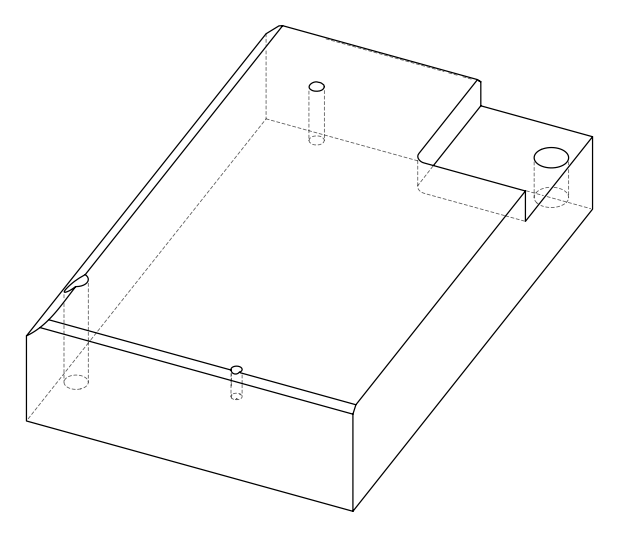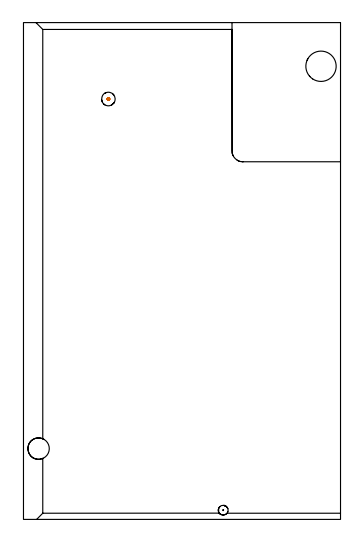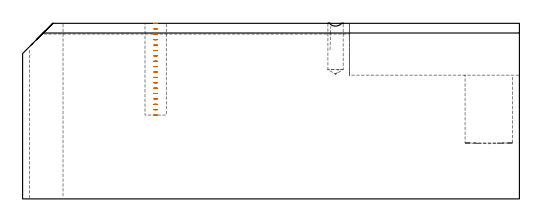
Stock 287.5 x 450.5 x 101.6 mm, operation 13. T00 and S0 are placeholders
(PLAN: 13 operations, 9 tool changes, 57.7 min)
(1 SPOT_DRILL | STEP1HOLE | NXT0321_9005460120000 | 0.05 min | 182 mm3)
(2 SPOT_DRILL_1 | STEP1POCKET | NXT0321_9005460120000 | 0.03 min | 1 mm3)
(3 DRILL_BLIND_HOLE_INTO_CENTER | STEP1HOLE | NXT0301_022 | 0.04 min | 93 mm3)
(4 GUN_DRILL_THROUGH_HOLE | STEP1HOLE | UGT0307_001 | 0.47 min | 1816 mm3)
(5 SPADE_DRILL_TO_ENLARGE_THROUGH_HOLE | STEP1HOLE | UGT0306_003 | 0.43 min | 10330 mm3)
(6 DRILL_TO_ENLARGE_THROUGH_HOLE | STEP1HOLE | UGT0301_261 | 0.45 min | 17555 mm3)
(7 DRILL_BLIND_HOLE_INTO_CENTER_1 | STEP1POCKET | UGT0301_205 | 0.13 min | 1706 mm3)
(8 INDEXABLE_INSERT_DRILL_BLIND_HOLE_FROM_SOLID | STEP1POCKET_1 | NXT0302_026 | 0.17 min | 41167 mm3)
(9 AREA_MILL | FG_CHAMFER_SURFACE | UGT0205_001 | 24.86 min | 67680 mm3)
(10 AREA_MILL_1 | FG_CHAMFER_SURFACE_1 | UGT0205_001 | 4.35 min | 3414 mm3)
(11 AREA_MILL_2 | FG_CHAMFER_SURFACE_2 | UGT0205_001 | 4.58 min | 4317 mm3)
(12 MILL_CORNER_NOTCH_RECTANGULAR | CORNER_NOTCH_RECTANGULAR | UGT0201_008 | Follow Part, ap 4, ae 75% | 21.37 min | 354002 mm3)
(13 MILL_BLIND_HOLE_FROM_SOLID_MATERIAL | STEP1POCKET_2 | NXT0201_010 | Spiral | 0.79 min | 6288 mm3)
(TOOL NXT0321_9005460120000 | NC Spot Drill, 142deg, 12mm, Carbide, Uncoated | D12 PA142 FL30 Z2)
(TOOL NXT0301_022 | Carbide Drill 5.1mm [860.1-0510-015A1-MM 2214] | D5.1 PA140 FL28 Z2)
(TOOL UGT0307_001 | Gun Drill 5 mm | D5 PA130 FL24 Z1)
(TOOL UGT0306_003 | Spade Drill 12.5mm | D12.5 PA132 FL10 Z2)
(TOOL UGT0301_261 | Twist Drill 19.4 mm | D19.4 PA118 FL140 Z2)
(TOOL UGT0301_205 | Twist Drill 8.9 mm | D8.9 PA118 FL78 Z2)
(TOOL NXT0302_026 | Index. Insert Drill 27.5mm [880-D2750L32-03] | D27.5 PA176 FL83 Z2)
(TOOL UGT0205_001 | Chamfer Mill 20 x 3 x 45 deg. | D20 FL50 Z2)
(TOOL UGT0201_008 | End Mill 16 mm | D16 FL32 Z4)
(TOOL NXT0201_010 | ENDMILL 10mm [2P460-1000-NA 1630] | D10 FL30 Z6)
(OP 13 MILL_BLIND_HOLE_FROM_SOLID_MATERIAL)
G17 G21 G94 G90
T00 M6
G54
G17 G0 G90 X77. Y381.2 S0 M3
G43 Z111.6 H1
Z101.483
G94 G3 X77.575 Y381.775 R0.575 F250.
X77. Y382.35 R0.575
X75.85 Y381.2 R1.15
X77. Y382.35 R-1.15
X76.425 Y381.775 R0.575
X77. Y381.2 R0.575
G0 Z98.367
G3 X77.575 Y381.775 R0.575
X77. Y382.35 R0.575
X75.85 Y381.2 R1.15
X77. Y382.35 R-1.15
X76.425 Y381.775 R0.575
X77. Y381.2 R0.575
G0 Z95.25
G3 X77.575 Y381.775 R0.575
X77. Y382.35 R0.575
X75.85 Y381.2 R1.15
X77. Y382.35 R-1.15
X76.425 Y381.775 R0.575
X77. Y381.2 R0.575
G0 Z92.133
G3 X77.575 Y381.775 R0.575
X77. Y382.35 R0.575
X75.85 Y381.2 R1.15
X77. Y382.35 R-1.15
X76.425 Y381.775 R0.575
X77. Y381.2 R0.575
G0 Z89.017
G3 X77.575 Y381.775 R0.575
X77. Y382.35 R0.575
X75.85 Y381.2 R1.15
X77. Y382.35 R-1.15
X76.425 Y381.775 R0.575
X77. Y381.2 R0.575
G0 Z85.9
G3 X77.575 Y381.775 R0.575
X77. Y382.35 R0.575
X75.85 Y381.2 R1.15
X77. Y382.35 R-1.15
X76.425 Y381.775 R0.575
X77. Y381.2 R0.575
G0 Z82.783
G3 X77.575 Y381.775 R0.575
X77. Y382.35 R0.575
X75.85 Y381.2 R1.15
X77. Y382.35 R-1.15
X76.425 Y381.775 R0.575
X77. Y381.2 R0.575
G0 Z79.667
G3 X77.575 Y381.775 R0.575
X77. Y382.35 R0.575
X75.85 Y381.2 R1.15
X77. Y382.35 R-1.15
X76.425 Y381.775 R0.575
X77. Y381.2 R0.575
G0 Z76.55
G3 X77.575 Y381.775 R0.575
X77. Y382.35 R0.575
X75.85 Y381.2 R1.15
X77. Y382.35 R-1.15
X76.425 Y381.775 R0.575
X77. Y381.2 R0.575
G0 Z73.433
G3 X77.575 Y381.775 R0.575
X77. Y382.35 R0.575
X75.85 Y381.2 R1.15
X77. Y382.35 R-1.15
X76.425 Y381.775 R0.575
X77. Y381.2 R0.575
G0 Z70.317
G3 X77.575 Y381.775 R0.575
X77. Y382.35 R0.575
X75.85 Y381.2 R1.15
X77. Y382.35 R-1.15
X76.425 Y381.775 R0.575
X77. Y381.2 R0.575
G0 Z67.2
G3 X77.575 Y381.775 R0.575
X77. Y382.35 R0.575
X75.85 Y381.2 R1.15
X77. Y382.35 R-1.15
X76.425 Y381.775 R0.575
X77. Y381.2 R0.575
G0 Z64.083
G3 X77.575 Y381.775 R0.575
X77. Y382.35 R0.575
X75.85 Y381.2 R1.15
X77. Y382.35 R-1.15
X76.425 Y381.775 R0.575
X77. Y381.2 R0.575
G0 Z60.967
G3 X77.575 Y381.775 R0.575
X77. Y382.35 R0.575
X75.85 Y381.2 R1.15
X77. Y382.35 R-1.15
X76.425 Y381.775 R0.575
X77. Y381.2 R0.575
G0 Z57.85
G3 X77.575 Y381.775 R0.575
X77. Y382.35 R0.575
X75.85 Y381.2 R1.15
X77. Y382.35 R-1.15
X76.425 Y381.775 R0.575
X77. Y381.2 R0.575
G0 Z54.733
G3 X77.575 Y381.775 R0.575
X77. Y382.35 R0.575
X75.85 Y381.2 R1.15
X77. Y382.35 R-1.15
X76.425 Y381.775 R0.575
X77. Y381.2 R0.575
G0 Z51.617
G3 X77.575 Y381.775 R0.575
X77. Y382.35 R0.575
X75.85 Y381.2 R1.15
X77. Y382.35 R-1.15
X76.425 Y381.775 R0.575
X77. Y381.2 R0.575
G0 Z48.5
G3 X77.575 Y381.775 R0.575
X77. Y382.35 R0.575
X75.85 Y381.2 R1.15
X77. Y382.35 R-1.15
X76.425 Y381.775 R0.575
X77. Y381.2 R0.575
G0 Z111.6
M5
M2
